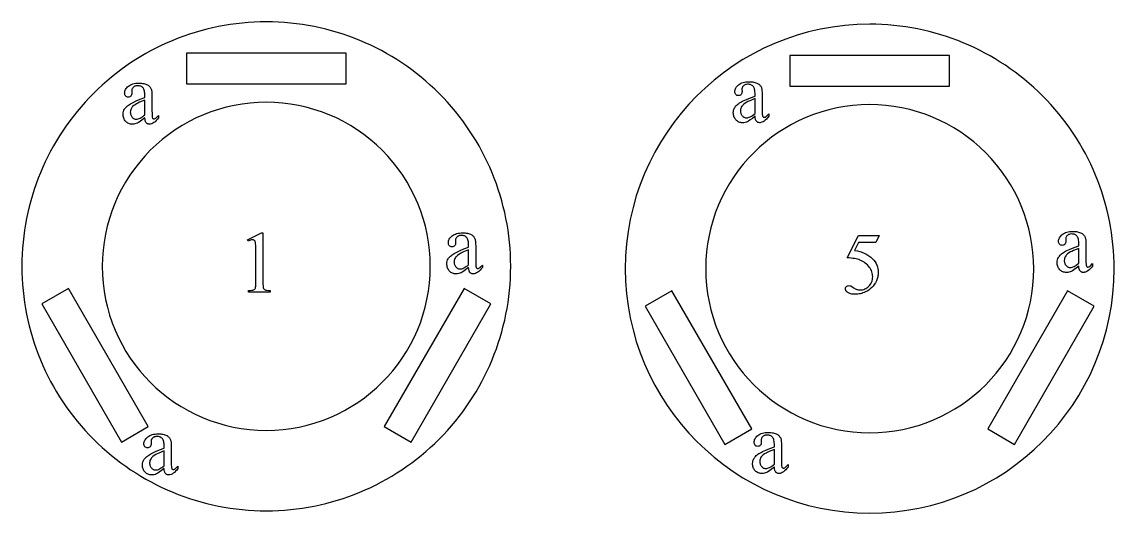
# Model space of a CAD drawing. Extents: x -27 to 581, y 232 to 579.
# Drawn here: x -24.4 to 84.3, y 306.4 to 355.3 of the extents above; entities that cross this region are included whole.
import ezdxf

# ---------------------------------------------------------------- set-up
doc = ezdxf.new("R2010")
doc.units = 0
doc.header["$MEASUREMENT"] = 0
doc.layers.get('0').update_dxf_attribs({"linetype": 'CONTINUOUS'})

msp = doc.modelspace()

# ---------------------------------------------------------------- linework, layer by layer
at = {"color": 3}
for points in [[(-7.980539, 349.115417), (7.891461, 349.115417), (7.891461, 352.187408), (-7.980539, 352.187408)], [(52.063507, 348.879883), (67.935509, 348.879883), (67.935509, 351.951874), (52.063507, 351.951874)], [(-11.789703, 315.026642), (-19.725704, 328.772186), (-22.386133, 327.236206), (-14.450133, 313.490631)], [(19.636625, 328.772186), (11.700626, 315.026642), (14.361056, 313.490631), (22.297056, 327.236206)], [(48.254345, 314.791107), (40.318344, 328.536652), (37.657913, 327.000671), (45.593914, 313.255096)], [(79.680672, 328.536652), (71.744675, 314.791107), (74.405106, 313.255096), (82.341103, 327.000671)]]:
    msp.add_lwpolyline(points, close=True, dxfattribs=at)
at = {"color": 18}
for points in [[(-12.119938, 345.749603), (-12.39153, 345.542511), (-12.607371, 345.384277), (-12.76746, 345.274902), (-12.871796, 345.214386), (-12.988344, 345.167908), (-13.10861, 345.134735), (-13.232593, 345.114807), (-13.360291, 345.108185), (-13.458953, 345.112488), (-13.553167, 345.125427), (-13.642936, 345.147003), (-13.728256, 345.177216), (-13.80913, 345.216034), (-13.885557, 345.263489), (-13.957537, 345.31958), (-14.02507, 345.384277), (-14.086298, 345.456055), (-14.139362, 345.533234), (-14.184263, 345.615875), (-14.221, 345.703949), (-14.249573, 345.797455), (-14.269981, 345.896423), (-14.282228, 346.000824), (-14.286309, 346.110657), (-14.278345, 346.248199), (-14.254451, 346.37616), (-14.214628, 346.494568), (-14.158875, 346.603394), (-14.11132, 346.675079), (-14.055734, 346.745697), (-13.992117, 346.815277), (-13.920468, 346.883759), (-13.84079, 346.951202), (-13.753079, 347.017578), (-13.657338, 347.082886), (-13.553566, 347.147125), (-13.436852, 347.212555), (-13.302282, 347.281464), (-12.979584, 347.429596), (-12.585468, 347.591553), (-12.119938, 347.767303), (-12.119938, 347.920227), (-12.122825, 348.059998), (-12.131486, 348.188354), (-12.145922, 348.305298), (-12.166132, 348.410828), (-12.192117, 348.504944), (-12.223876, 348.587646), (-12.261409, 348.658936), (-12.304716, 348.718811), (-12.353533, 348.769592), (-12.407593, 348.813599), (-12.466895, 348.85083), (-12.531442, 348.881287), (-12.601232, 348.904968), (-12.676265, 348.921906), (-12.756541, 348.932068), (-12.842061, 348.935455), (-12.968965, 348.926422), (-13.027239, 348.915131), (-13.082062, 348.899353), (-13.133433, 348.879028), (-13.181354, 348.854187), (-13.225822, 348.82486), (-13.26684, 348.791016), (-13.33746, 348.716156), (-13.365203, 348.676727), (-13.387902, 348.635986), (-13.405557, 348.593903), (-13.418168, 348.550476), (-13.425734, 348.505737), (-13.428256, 348.459686), (-13.419761, 348.213318), (-13.426, 348.121185), (-13.444716, 348.040222), (-13.475911, 347.970398), (-13.519584, 347.911743), (-13.573344, 347.865265), (-13.634805, 347.832092), (-13.703964, 347.812164), (-13.780823, 347.805542), (-13.855823, 347.812439), (-13.923655, 347.83313), (-13.984318, 347.867645), (-14.037813, 347.915985), (-14.081487, 347.976227), (-14.112681, 348.0466), (-14.131398, 348.127045), (-14.137637, 348.21756), (-14.131796, 348.307953), (-14.114274, 348.396515), (-14.085071, 348.483185), (-14.044186, 348.567993), (-13.991619, 348.65097), (-13.927371, 348.732086), (-13.851442, 348.81134), (-13.763831, 348.888733), (-13.665668, 348.960388), (-13.558079, 349.022522), (-13.441066, 349.075073), (-13.314628, 349.118103), (-13.178765, 349.15155), (-13.033478, 349.175446), (-12.878765, 349.189789), (-12.714628, 349.19455), (-12.587991, 349.191833), (-12.467195, 349.183685), (-12.352239, 349.170074), (-12.243123, 349.151031), (-12.139849, 349.126526), (-12.042416, 349.096588), (-11.950823, 349.061218), (-11.86507, 349.020386), (-11.804473, 348.985168), (-11.747991, 348.945251), (-11.695623, 348.900726), (-11.647371, 348.851563), (-11.603234, 348.797729), (-11.563211, 348.739258), (-11.527305, 348.676117), (-11.495513, 348.608368), (-11.477592, 348.556732), (-11.462062, 348.493134), (-11.438168, 348.330139), (-11.423831, 348.119324), (-11.419052, 347.860748), (-11.419052, 346.539703), (-11.413743, 346.091003), (-11.407105, 345.94751), (-11.397814, 345.85791), (-11.385468, 345.800446), (-11.369672, 345.753326), (-11.350424, 345.716553), (-11.327725, 345.690125), (-11.302371, 345.671539), (-11.275159, 345.658264), (-11.246088, 345.650299), (-11.215158, 345.647644), (-11.151442, 345.65509), (-11.096221, 345.677399), (-11.041265, 345.717468), (-10.965601, 345.782532), (-10.75215, 345.987488), (-10.75215, 345.749603), (-10.870424, 345.600281), (-10.987371, 345.470825), (-11.102991, 345.361328), (-11.217282, 345.271729), (-11.330247, 345.202026), (-11.441884, 345.152252), (-11.552195, 345.122375), (-11.606852, 345.114929), (-11.661177, 345.112427), (-11.759937, 345.12146), (-11.805336, 345.132751), (-11.848079, 345.148529), (-11.888167, 345.168854), (-11.925601, 345.193665), (-11.96038, 345.223022), (-11.992504, 345.256866), (-12.021442, 345.296143), (-12.046663, 345.341827), (-12.068168, 345.39386), (-12.085956, 345.452271), (-12.11038, 345.588196)], [(48.593491, 345.894012), (48.321899, 345.68692), (48.106056, 345.528687), (47.945969, 345.419312), (47.841633, 345.358765), (47.725082, 345.312317), (47.604816, 345.279144), (47.480835, 345.259216), (47.353138, 345.252594), (47.254475, 345.256897), (47.160259, 345.269836), (47.070492, 345.291412), (46.985172, 345.321625), (46.904297, 345.360443), (46.827869, 345.407898), (46.75589, 345.463989), (46.688358, 345.528687), (46.627129, 345.600433), (46.574066, 345.677643), (46.529167, 345.760254), (46.492428, 345.848328), (46.463856, 345.941864), (46.443447, 346.040833), (46.431202, 346.145203), (46.42712, 346.255066), (46.435085, 346.392578), (46.458977, 346.520538), (46.498802, 346.638947), (46.554554, 346.747803), (46.602108, 346.819489), (46.657696, 346.890106), (46.72131, 346.959656), (46.792961, 347.028168), (46.872639, 347.095581), (46.96035, 347.161957), (47.056091, 347.227264), (47.159863, 347.291534), (47.276577, 347.356964), (47.411144, 347.425873), (47.733845, 347.574005), (48.12796, 347.735962), (48.593491, 347.911713), (48.593491, 348.064636), (48.590603, 348.204407), (48.581944, 348.332764), (48.567505, 348.449707), (48.547295, 348.555237), (48.521313, 348.649353), (48.489552, 348.732056), (48.452019, 348.803345), (48.40871, 348.86322), (48.359894, 348.913971), (48.305836, 348.957977), (48.246532, 348.995209), (48.181988, 349.025696), (48.112198, 349.049377), (48.037163, 349.066315), (47.956886, 349.076447), (47.871368, 349.079834), (47.744465, 349.070801), (47.686192, 349.05954), (47.631367, 349.043732), (47.579994, 349.023438), (47.532074, 348.998596), (47.487606, 348.969269), (47.446587, 348.935425), (47.375969, 348.860535), (47.348225, 348.821136), (47.325527, 348.780365), (47.307873, 348.738281), (47.295261, 348.694885), (47.287693, 348.650146), (47.285172, 348.604095), (47.293667, 348.357727), (47.28743, 348.265594), (47.268711, 348.184631), (47.237518, 348.114807), (47.193844, 348.056122), (47.140083, 348.009674), (47.078625, 347.976471), (47.009464, 347.956573), (46.932606, 347.949921), (46.857605, 347.956848), (46.789772, 347.977539), (46.729111, 348.012054), (46.675613, 348.060364), (46.631943, 348.120636), (46.600746, 348.190979), (46.582031, 348.271423), (46.57579, 348.361969), (46.581631, 348.452362), (46.599155, 348.540894), (46.628357, 348.627594), (46.669243, 348.712402), (46.721809, 348.79538), (46.786057, 348.876465), (46.861984, 348.955719), (46.949596, 349.033112), (47.04776, 349.104797), (47.15535, 349.166931), (47.272362, 349.219482), (47.3988, 349.262512), (47.534664, 349.295959), (47.679951, 349.319855), (47.834663, 349.334167), (47.998802, 349.338959), (48.125439, 349.336243), (48.246235, 349.328064), (48.361191, 349.314453), (48.470306, 349.29541), (48.573578, 349.270935), (48.671013, 349.240997), (48.762604, 349.205627), (48.848358, 349.164795), (48.908955, 349.129547), (48.965439, 349.089661), (49.017803, 349.045135), (49.066055, 348.995941), (49.110195, 348.942108), (49.150215, 348.883636), (49.186123, 348.820526), (49.217915, 348.752747), (49.235836, 348.701111), (49.251366, 348.637543), (49.275261, 348.474548), (49.289597, 348.263733), (49.294376, 348.005157), (49.294376, 346.684082), (49.299686, 346.235413), (49.306324, 346.091919), (49.315613, 346.002319), (49.327961, 345.944855), (49.343758, 345.897705), (49.363003, 345.860962), (49.385704, 345.834534), (49.411057, 345.815948), (49.438271, 345.802673), (49.467339, 345.794708), (49.498268, 345.792053), (49.561985, 345.7995), (49.617207, 345.821777), (49.672165, 345.861877), (49.747826, 345.92691), (49.961277, 346.131866), (49.961277, 345.894012), (49.843002, 345.744659), (49.726055, 345.615234), (49.610439, 345.505737), (49.496147, 345.416138), (49.383183, 345.346436), (49.271545, 345.296661), (49.161236, 345.266785), (49.106575, 345.259338), (49.05225, 345.256836), (48.953491, 345.265869), (48.908092, 345.277161), (48.865349, 345.292938), (48.82526, 345.313263), (48.787827, 345.338074), (48.753048, 345.367401), (48.720924, 345.401245), (48.691986, 345.440552), (48.666763, 345.486206), (48.64526, 345.538239), (48.627472, 345.596649), (48.603046, 345.732574)], [(-12.119938, 346.025696), (-12.119938, 347.508179), (-12.647725, 347.290497), (-12.826398, 347.209503), (-12.948256, 347.147125), (-13.104096, 347.052612), (-13.236044, 346.955963), (-13.344097, 346.857208), (-13.389163, 346.807037), (-13.428256, 346.756317), (-13.491442, 346.651978), (-13.536574, 346.542877), (-13.563654, 346.428986), (-13.57268, 346.310303), (-13.569827, 346.235474), (-13.561265, 346.163879), (-13.546995, 346.095581), (-13.527018, 346.030487), (-13.501331, 345.968658), (-13.469937, 345.910095), (-13.432836, 345.854767), (-13.390026, 345.802704), (-13.343499, 345.755402), (-13.295247, 345.714417), (-13.24527, 345.679749), (-13.193566, 345.651367), (-13.140137, 345.629303), (-13.084982, 345.613525), (-13.028101, 345.604095), (-12.969495, 345.600922), (-12.885601, 345.607574), (-12.795336, 345.627472), (-12.698699, 345.660675), (-12.59569, 345.707123), (-12.486309, 345.766846), (-12.370557, 345.839874), (-12.248433, 345.926147)], [(48.593491, 346.170105), (48.593491, 347.652588), (48.065704, 347.434875), (47.887032, 347.353912), (47.765171, 347.291534), (47.609333, 347.197021), (47.477383, 347.100372), (47.369331, 347.001617), (47.324265, 346.951447), (47.285172, 346.900726), (47.221985, 346.796387), (47.176853, 346.687286), (47.149773, 346.573395), (47.140747, 346.454712), (47.1436, 346.379883), (47.152164, 346.308289), (47.166431, 346.23996), (47.186413, 346.174896), (47.212097, 346.113068), (47.243492, 346.054504), (47.280594, 345.999176), (47.323402, 345.947083), (47.36993, 345.899811), (47.418182, 345.858826), (47.468159, 345.824158), (47.519863, 345.795776), (47.573292, 345.773712), (47.628445, 345.757935), (47.685326, 345.748474), (47.743935, 345.745331), (47.827827, 345.751953), (47.918091, 345.771881), (48.014729, 345.805054), (48.117737, 345.851532), (48.227119, 345.911255), (48.342873, 345.984253), (48.464996, 346.070557)], [(-1.920438, 333.607635), (-0.518668, 334.291534), (-0.378491, 334.291534), (-0.378491, 329.427795), (-0.375969, 329.208496), (-0.368403, 329.034882), (-0.355792, 328.906921), (-0.338137, 328.824615), (-0.312518, 328.768616), (-0.276013, 328.719482), (-0.228624, 328.677277), (-0.170349, 328.641968), (-0.090172, 328.613556), (0.022925, 328.592041), (0.168943, 328.577454), (0.347881, 328.569763), (0.347881, 328.412598), (-1.818491, 328.412598), (-1.818491, 328.569763), (-1.63265, 328.577332), (-1.482916, 328.591522), (-1.369287, 328.612366), (-1.291765, 328.639832), (-1.23681, 328.673279), (-1.19088, 328.712036), (-1.153978, 328.756134), (-1.126102, 328.805511), (-1.105659, 328.883423), (-1.091057, 329.013123), (-1.082296, 329.19458), (-1.079376, 329.427795), (-1.079376, 332.53717), (-1.082031, 332.823364), (-1.089996, 333.053284), (-1.10327, 333.226929), (-1.121854, 333.344269), (-1.139774, 333.407715), (-1.163801, 333.462158), (-1.193934, 333.507538), (-1.230173, 333.543915), (-1.271456, 333.571777), (-1.316721, 333.591705), (-1.365969, 333.603638), (-1.419199, 333.607635), (-1.505482, 333.599396), (-1.607164, 333.574707), (-1.724243, 333.533569), (-1.856721, 333.475952)], [(20.093374, 330.856293), (19.821781, 330.649231), (19.605942, 330.490997), (19.445852, 330.381592), (19.341516, 330.321075), (19.224968, 330.274628), (19.104702, 330.241425), (18.980721, 330.221527), (18.85302, 330.214874), (18.754358, 330.219208), (18.660145, 330.232147), (18.570377, 330.253723), (18.485056, 330.283905), (18.404182, 330.322754), (18.327755, 330.370178), (18.255775, 330.42627), (18.188242, 330.490997), (18.127014, 330.562744), (18.07395, 330.639923), (18.029049, 330.722565), (17.992313, 330.810638), (17.963739, 330.904144), (17.943331, 331.003113), (17.931086, 331.107513), (17.927002, 331.217346), (17.934967, 331.354889), (17.95886, 331.482849), (17.998684, 331.601257), (18.054436, 331.710114), (18.101992, 331.781799), (18.157578, 331.852417), (18.221195, 331.921967), (18.292843, 331.990448), (18.372522, 332.057892), (18.460234, 332.124268), (18.555975, 332.189575), (18.659746, 332.253815), (18.776461, 332.319275), (18.91103, 332.388153), (19.233728, 332.536316), (19.627844, 332.698242), (20.093374, 332.873993), (20.093374, 333.026917), (20.090487, 333.166687), (20.081825, 333.295044), (20.06739, 333.412018), (20.04718, 333.517548), (20.021194, 333.611664), (19.989437, 333.694336), (19.951902, 333.765625), (19.908596, 333.8255), (19.859779, 333.876282), (19.805719, 333.920288), (19.746416, 333.95752), (19.68187, 333.987976), (19.61208, 334.011658), (19.537046, 334.028595), (19.45677, 334.038757), (19.37125, 334.042145), (19.244349, 334.033112), (19.186073, 334.02182), (19.13125, 334.006042), (19.07988, 333.985718), (19.03196, 333.960907), (18.98749, 333.93158), (18.946472, 333.897705), (18.875853, 333.822845), (18.848108, 333.783417), (18.825411, 333.742676), (18.807755, 333.700592), (18.795145, 333.657196), (18.787579, 333.612457), (18.785055, 333.566376), (18.793552, 333.320007), (18.787313, 333.227905), (18.768597, 333.146912), (18.737402, 333.077087), (18.693729, 333.018433), (18.639967, 332.971954), (18.578506, 332.938782), (18.509348, 332.918854), (18.432489, 332.912231), (18.357491, 332.919128), (18.289658, 332.939819), (18.228994, 332.974365), (18.175499, 333.022675), (18.131826, 333.082947), (18.100632, 333.15329), (18.081915, 333.233734), (18.075676, 333.32428), (18.081516, 333.414673), (18.099039, 333.503204), (18.128242, 333.589874), (18.169127, 333.674713), (18.221693, 333.75766), (18.28594, 333.838776), (18.36187, 333.91803), (18.44948, 333.995422), (18.547644, 334.067108), (18.655233, 334.129211), (18.772245, 334.181793), (18.898684, 334.224792), (19.034548, 334.25824), (19.179834, 334.282135), (19.334547, 334.296478), (19.498684, 334.30127), (19.625322, 334.298523), (19.746119, 334.290375), (19.861074, 334.276764), (19.970188, 334.257721), (20.073463, 334.233215), (20.170897, 334.203278), (20.262489, 334.167908), (20.348242, 334.127106), (20.408838, 334.091858), (20.465321, 334.051971), (20.517689, 334.007416), (20.565941, 333.958252), (20.610079, 333.904419), (20.650101, 333.845947), (20.686007, 333.782837), (20.7178, 333.715057), (20.73572, 333.663422), (20.751251, 333.599854), (20.775145, 333.436829), (20.78948, 333.226044), (20.79426, 332.967438), (20.79426, 331.646393), (20.79957, 331.197723), (20.806206, 331.05423), (20.815498, 330.9646), (20.827843, 330.907135), (20.843639, 330.860016), (20.862888, 330.823242), (20.885588, 330.796814), (20.91094, 330.778259), (20.938154, 330.764954), (20.967224, 330.757019), (20.998154, 330.754333), (21.061871, 330.76178), (21.117092, 330.784088), (21.172047, 330.824158), (21.247711, 330.889221), (21.461163, 331.094177), (21.461163, 330.856293), (21.342888, 330.70697), (21.225941, 330.577545), (21.110321, 330.468018), (20.996029, 330.378418), (20.883064, 330.308716), (20.771427, 330.258972), (20.661118, 330.229095), (20.606461, 330.221619), (20.552135, 330.219116), (20.453375, 330.228149), (20.407976, 330.239441), (20.365232, 330.255249), (20.325144, 330.275543), (20.28771, 330.300354), (20.252932, 330.329712), (20.220808, 330.363556), (20.19187, 330.402832), (20.166649, 330.448517), (20.145145, 330.500549), (20.127357, 330.55896), (20.102932, 330.694885)], [(60.937767, 334.047485), (60.606441, 333.325378), (58.873344, 333.325378), (58.495289, 332.552277), (58.769405, 332.50296), (59.028919, 332.437836), (59.153198, 332.399353), (59.27383, 332.356934), (59.390812, 332.310547), (59.504139, 332.260254), (59.613819, 332.205963), (59.719849, 332.147736), (59.822227, 332.085571), (59.920956, 332.01944), (60.016033, 331.949371), (60.10746, 331.875336), (60.195236, 331.797363), (60.279362, 331.715454), (60.411774, 331.567841), (60.526527, 331.413879), (60.623631, 331.25351), (60.703079, 331.086792), (60.76487, 330.913696), (60.809006, 330.734222), (60.835491, 330.54837), (60.844318, 330.356171), (60.841431, 330.243591), (60.832767, 330.133148), (60.818333, 330.024841), (60.798122, 329.91864), (60.772137, 329.814575), (60.740379, 329.712616), (60.702847, 329.612793), (60.659538, 329.515106), (60.561176, 329.328979), (60.450867, 329.157227), (60.328609, 328.999786), (60.194405, 328.856689), (60.050247, 328.727417), (59.898121, 328.611389), (59.738033, 328.508636), (59.569981, 328.419189), (59.44746, 328.36441), (59.324139, 328.316956), (59.200024, 328.276794), (59.075111, 328.243958), (58.949406, 328.218384), (58.822903, 328.200134), (58.695599, 328.189209), (58.567501, 328.185547), (58.44236, 328.188293), (58.326042, 328.196564), (58.218552, 328.210327), (58.119892, 328.229614), (58.030056, 328.254395), (57.949051, 328.284698), (57.876873, 328.320496), (57.813519, 328.361816), (57.758266, 328.406464), (57.710381, 328.452209), (57.669857, 328.499115), (57.636707, 328.54715), (57.61092, 328.596283), (57.592503, 328.646545), (57.581451, 328.697968), (57.577766, 328.750488), (57.583874, 328.808228), (57.602192, 328.862549), (57.632725, 328.913391), (57.675468, 328.960754), (57.727501, 329.000732), (57.785908, 329.029266), (57.850689, 329.046387), (57.921841, 329.052094), (58.025379, 329.04361), (58.071972, 329.03299), (58.115112, 329.018127), (58.22715, 328.957581), (58.397591, 328.843964), (58.477371, 328.792175), (58.557415, 328.747314), (58.637722, 328.709351), (58.7183, 328.678284), (58.799141, 328.654114), (58.880245, 328.636871), (58.961617, 328.626526), (59.043255, 328.623077), (59.165611, 328.628937), (59.284184, 328.646545), (59.398975, 328.675934), (59.509979, 328.717041), (59.617203, 328.769897), (59.720646, 328.834534), (59.820301, 328.910889), (59.916176, 328.998993), (60.004284, 329.09552), (60.080643, 329.197174), (60.145256, 329.303955), (60.198124, 329.415802), (60.239239, 329.532776), (60.268608, 329.654877), (60.286232, 329.782074), (60.292103, 329.914398), (60.286861, 330.043915), (60.27113, 330.171265), (60.244915, 330.296387), (60.20821, 330.419342), (60.161018, 330.5401), (60.103344, 330.658691), (60.035179, 330.775085), (59.956528, 330.889252), (59.868652, 330.999146), (59.772812, 331.10257), (59.669006, 331.199585), (59.557236, 331.290161), (59.437504, 331.374268), (59.309803, 331.451965), (59.174141, 331.523193), (59.03051, 331.588013), (58.909515, 331.633301), (58.778034, 331.673523), (58.636063, 331.708679), (58.483608, 331.738831), (58.320667, 331.763916), (58.147236, 331.783936), (57.963322, 331.79895), (57.768917, 331.808899), (58.873344, 334.047485)], [(80.806801, 331.000702), (80.53521, 330.79361), (80.319366, 330.635376), (80.159279, 330.526001), (80.054947, 330.465485), (79.938393, 330.419006), (79.81813, 330.385834), (79.694145, 330.365906), (79.566452, 330.359283), (79.467789, 330.363586), (79.373573, 330.376526), (79.283806, 330.398102), (79.198486, 330.428314), (79.117607, 330.467133), (79.041183, 330.514587), (78.9692, 330.570679), (78.901672, 330.635376), (78.840439, 330.707153), (78.787376, 330.784332), (78.742477, 330.866943), (78.705742, 330.955017), (78.67717, 331.048553), (78.656761, 331.147522), (78.644516, 331.251923), (78.640434, 331.361755), (78.648399, 331.499268), (78.672287, 331.627258), (78.712112, 331.745667), (78.767868, 331.854492), (78.815422, 331.926178), (78.87101, 331.996796), (78.934624, 332.066345), (79.006271, 332.134857), (79.085953, 332.202301), (79.17366, 332.268677), (79.269402, 332.333984), (79.373177, 332.398224), (79.489891, 332.463654), (79.624458, 332.532562), (79.947159, 332.680695), (80.34127, 332.842651), (80.806801, 333.018402), (80.806801, 333.171326), (80.803917, 333.311096), (80.795258, 333.439453), (80.780815, 333.556396), (80.760605, 333.661926), (80.734627, 333.756042), (80.702866, 333.838745), (80.665329, 333.910034), (80.622025, 333.96991), (80.573204, 334.020691), (80.51915, 334.064697), (80.459846, 334.101929), (80.395302, 334.132385), (80.325508, 334.156067), (80.250473, 334.173004), (80.170197, 334.183167), (80.084679, 334.186523), (79.957779, 334.177521), (79.899498, 334.166229), (79.844681, 334.150421), (79.793304, 334.130127), (79.745384, 334.105286), (79.70092, 334.075958), (79.659897, 334.042114), (79.589279, 333.967255), (79.561539, 333.927826), (79.538841, 333.887085), (79.521187, 333.845001), (79.508575, 333.801575), (79.501007, 333.756836), (79.498482, 333.710785), (79.506981, 333.464417), (79.50074, 333.372284), (79.482025, 333.291321), (79.450829, 333.221497), (79.407158, 333.162811), (79.353394, 333.116364), (79.291939, 333.083191), (79.222778, 333.063263), (79.14592, 333.056641), (79.070915, 333.063538), (79.003082, 333.084229), (78.942421, 333.118744), (78.888924, 333.167053), (78.845253, 333.227325), (78.814056, 333.297699), (78.795341, 333.378143), (78.789101, 333.468658), (78.794945, 333.559052), (78.812469, 333.647614), (78.841667, 333.734283), (78.882553, 333.819092), (78.93512, 333.902069), (78.999367, 333.983185), (79.075294, 334.062439), (79.16291, 334.139801), (79.26107, 334.211487), (79.36866, 334.273621), (79.485672, 334.326172), (79.612114, 334.369202), (79.747978, 334.402649), (79.893265, 334.426544), (80.047974, 334.440887), (80.212112, 334.445648), (80.338753, 334.442932), (80.459549, 334.434753), (80.574501, 334.421173), (80.683617, 334.4021), (80.786888, 334.377625), (80.884323, 334.347687), (80.975914, 334.312317), (81.061668, 334.271484), (81.122269, 334.236267), (81.178749, 334.19635), (81.231117, 334.151825), (81.279366, 334.102661), (81.323509, 334.048828), (81.363525, 333.990356), (81.399437, 333.927216), (81.431229, 333.859467), (81.44915, 333.807831), (81.464676, 333.744232), (81.488571, 333.581238), (81.502907, 333.370422), (81.50769, 333.111847), (81.50769, 331.790771), (81.513, 331.342102), (81.519638, 331.198608), (81.528923, 331.109009), (81.541275, 331.051544), (81.557068, 331.004425), (81.576317, 330.967651), (81.599014, 330.941223), (81.624367, 330.922638), (81.651581, 330.909363), (81.680649, 330.901398), (81.711578, 330.898743), (81.775299, 330.906189), (81.830521, 330.928467), (81.885475, 330.968567), (81.961136, 331.03363), (82.174591, 331.238586), (82.174591, 331.000702), (82.056313, 330.851379), (81.939369, 330.721924), (81.823753, 330.612427), (81.709457, 330.522827), (81.596497, 330.453125), (81.484856, 330.403351), (81.374542, 330.373474), (81.319885, 330.366028), (81.265564, 330.363525), (81.166801, 330.372559), (81.121407, 330.38385), (81.078659, 330.399628), (81.038574, 330.419952), (81.001137, 330.444763), (80.966362, 330.474121), (80.934235, 330.507965), (80.905296, 330.547241), (80.880074, 330.592896), (80.858574, 330.644958), (80.840782, 330.703369), (80.81636, 330.839294)], [(20.093374, 331.132416), (20.093374, 332.614868), (19.565586, 332.397186), (19.386915, 332.316223), (19.265057, 332.253815), (19.109215, 332.159302), (18.977268, 332.062683), (18.869215, 331.963898), (18.824148, 331.913727), (18.785055, 331.863037), (18.72187, 331.758698), (18.676737, 331.649567), (18.649658, 331.535675), (18.640631, 331.416992), (18.643486, 331.342163), (18.652046, 331.270599), (18.666317, 331.202271), (18.686295, 331.137177), (18.711981, 331.075348), (18.743374, 331.016785), (18.780476, 330.961456), (18.823286, 330.909393), (18.869812, 330.862122), (18.918064, 330.821106), (18.968042, 330.786438), (19.019747, 330.758057), (19.073175, 330.735992), (19.12833, 330.720245), (19.185211, 330.710785), (19.243816, 330.707642), (19.327711, 330.714264), (19.417976, 330.734192), (19.514614, 330.767365), (19.617622, 330.813812), (19.727003, 330.873566), (19.842754, 330.946564), (19.964878, 331.032837)], [(80.806801, 331.276794), (80.806801, 332.759277), (80.279015, 332.541565), (80.100342, 332.460602), (79.978485, 332.398224), (79.822647, 332.303711), (79.690697, 332.207062), (79.582642, 332.108307), (79.537575, 332.058136), (79.498482, 332.007416), (79.435295, 331.903076), (79.390167, 331.793976), (79.363083, 331.680084), (79.354057, 331.561401), (79.356911, 331.486572), (79.365479, 331.414978), (79.379745, 331.346649), (79.399719, 331.281586), (79.425407, 331.219757), (79.456802, 331.161194), (79.493904, 331.105865), (79.536713, 331.053802), (79.583244, 331.0065), (79.631493, 330.965515), (79.681473, 330.930847), (79.733177, 330.902466), (79.786606, 330.880402), (79.841759, 330.864624), (79.898636, 330.855164), (79.957245, 330.85202), (80.041138, 330.858673), (80.131401, 330.878571), (80.228043, 330.911743), (80.331047, 330.958221), (80.44043, 331.017944), (80.556183, 331.090973), (80.678307, 331.177246)], [(-10.199851, 310.857208), (-10.471444, 310.650146), (-10.687284, 310.491913), (-10.847373, 310.382507), (-10.95171, 310.321991), (-11.068258, 310.275543), (-11.188523, 310.24234), (-11.312506, 310.222443), (-11.440205, 310.21579), (-11.538866, 310.220123), (-11.633081, 310.233063), (-11.722849, 310.254639), (-11.808169, 310.284821), (-11.889044, 310.323669), (-11.96547, 310.371094), (-12.037451, 310.427185), (-12.104983, 310.491913), (-12.166211, 310.56366), (-12.219275, 310.640839), (-12.264176, 310.72348), (-12.300913, 310.811554), (-12.329486, 310.90506), (-12.349895, 311.004028), (-12.362141, 311.108429), (-12.366222, 311.218262), (-12.358258, 311.355804), (-12.334364, 311.483765), (-12.294541, 311.602173), (-12.238789, 311.711029), (-12.191234, 311.782715), (-12.135648, 311.853333), (-12.07203, 311.922882), (-12.000381, 311.991394), (-11.920703, 312.058807), (-11.832993, 312.125183), (-11.737251, 312.190491), (-11.633479, 312.25473), (-11.516765, 312.32019), (-11.382196, 312.389069), (-11.059497, 312.537231), (-10.665381, 312.699158), (-10.199851, 312.874908), (-10.199851, 313.027832), (-10.202738, 313.167603), (-10.211399, 313.295959), (-10.225836, 313.412933), (-10.246045, 313.518463), (-10.27203, 313.612579), (-10.303789, 313.695251), (-10.341322, 313.766541), (-10.384629, 313.826416), (-10.433446, 313.877197), (-10.487506, 313.921204), (-10.546809, 313.958435), (-10.611356, 313.988892), (-10.681145, 314.012604), (-10.756178, 314.02951), (-10.836454, 314.039673), (-10.921975, 314.04306), (-11.048878, 314.034027), (-11.107152, 314.022766), (-11.161975, 314.006958), (-11.213346, 313.986633), (-11.261267, 313.961823), (-11.305736, 313.932495), (-11.346753, 313.898621), (-11.417373, 313.823761), (-11.445116, 313.784332), (-11.467815, 313.743591), (-11.485471, 313.701508), (-11.498081, 313.658112), (-11.505648, 313.613373), (-11.508169, 313.567322), (-11.499674, 313.320923), (-11.505913, 313.228821), (-11.52463, 313.147827), (-11.555824, 313.078003), (-11.599497, 313.019348), (-11.653258, 312.97287), (-11.714718, 312.939697), (-11.783877, 312.9198), (-11.860736, 312.913147), (-11.935736, 312.920044), (-12.003568, 312.940765), (-12.064232, 312.975281), (-12.117727, 313.02359), (-12.1614, 313.083862), (-12.192595, 313.154205), (-12.211311, 313.23465), (-12.21755, 313.325195), (-12.211709, 313.415588), (-12.194187, 313.50412), (-12.164984, 313.59079), (-12.124099, 313.675629), (-12.071532, 313.758606), (-12.007284, 313.839691), (-11.931355, 313.918945), (-11.843744, 313.996338), (-11.745581, 314.068024), (-11.637993, 314.130127), (-11.520979, 314.182709), (-11.394541, 314.225708), (-11.258678, 314.259155), (-11.113391, 314.283051), (-10.958678, 314.297394), (-10.794541, 314.302185), (-10.667904, 314.299438), (-10.547108, 314.29129), (-10.432152, 314.277679), (-10.323037, 314.258636), (-10.219763, 314.234131), (-10.122329, 314.204224), (-10.030736, 314.168823), (-9.944983, 314.128021), (-9.884386, 314.092773), (-9.827904, 314.052887), (-9.775537, 314.008362), (-9.727284, 313.959167), (-9.683147, 313.905334), (-9.643126, 313.846863), (-9.607218, 313.783752), (-9.575426, 313.715973), (-9.557506, 313.664337), (-9.541975, 313.600769), (-9.518081, 313.437744), (-9.503745, 313.226959), (-9.498966, 312.968384), (-9.498966, 311.647308), (-9.493656, 311.198639), (-9.487019, 311.055145), (-9.477727, 310.965546), (-9.465382, 310.908051), (-9.449585, 310.860931), (-9.430338, 310.824158), (-9.407639, 310.797729), (-9.382284, 310.779175), (-9.355072, 310.7659), (-9.326001, 310.757935), (-9.295073, 310.75528), (-9.231356, 310.762695), (-9.176134, 310.785004), (-9.121179, 310.825104), (-9.045515, 310.890137), (-8.832064, 311.095093), (-8.832064, 310.857208), (-8.950337, 310.707886), (-9.067285, 310.578461), (-9.182904, 310.468933), (-9.297196, 310.379333), (-9.410161, 310.309631), (-9.521798, 310.259888), (-9.632108, 310.230011), (-9.686765, 310.222534), (-9.74109, 310.220032), (-9.83985, 310.229065), (-9.885249, 310.240356), (-9.927993, 310.256165), (-9.968081, 310.276459), (-10.005514, 310.30127), (-10.040294, 310.330627), (-10.072417, 310.364471), (-10.101356, 310.403748), (-10.126576, 310.449432), (-10.148081, 310.501465), (-10.165869, 310.559875), (-10.190293, 310.695801)], [(50.513577, 311.001617), (50.241985, 310.794556), (50.026142, 310.636292), (49.866055, 310.526917), (49.761719, 310.4664), (49.645168, 310.419922), (49.524906, 310.386749), (49.400921, 310.366821), (49.273224, 310.360199), (49.174561, 310.364502), (49.080349, 310.377441), (48.990578, 310.399017), (48.905258, 310.42923), (48.824387, 310.468048), (48.747959, 310.515503), (48.675976, 310.571594), (48.608444, 310.636292), (48.547218, 310.708069), (48.494152, 310.785248), (48.449253, 310.867859), (48.412514, 310.955963), (48.383942, 311.049469), (48.363533, 311.148438), (48.351288, 311.252838), (48.347206, 311.362671), (48.355171, 311.500183), (48.379063, 311.628174), (48.418888, 311.746582), (48.47464, 311.855408), (48.522194, 311.927094), (48.577782, 311.997711), (48.641399, 312.067291), (48.713047, 312.135773), (48.792725, 312.203217), (48.880436, 312.269592), (48.976177, 312.3349), (49.079948, 312.399139), (49.196663, 312.4646), (49.331234, 312.533478), (49.653931, 312.68161), (50.048046, 312.843567), (50.513577, 313.019318), (50.513577, 313.172241), (50.510689, 313.312012), (50.502029, 313.440369), (50.487595, 313.557312), (50.467384, 313.662842), (50.441399, 313.756958), (50.409637, 313.839661), (50.372105, 313.91095), (50.3288, 313.970825), (50.279984, 314.021606), (50.225922, 314.065613), (50.166618, 314.102844), (50.102074, 314.133301), (50.032284, 314.156982), (49.957249, 314.17392), (49.876972, 314.184082), (49.791454, 314.187439), (49.664551, 314.178436), (49.606277, 314.167145), (49.551453, 314.151367), (49.50008, 314.131042), (49.45216, 314.106201), (49.407692, 314.076874), (49.366676, 314.04303), (49.296055, 313.96817), (49.268311, 313.928741), (49.245613, 313.888), (49.227959, 313.845917), (49.215347, 313.80249), (49.207779, 313.757751), (49.205257, 313.7117), (49.213753, 313.465332), (49.207516, 313.373199), (49.188797, 313.292236), (49.157604, 313.222412), (49.11393, 313.163757), (49.060169, 313.117279), (48.998711, 313.084106), (48.92955, 313.064178), (48.852692, 313.057556), (48.777691, 313.064453), (48.709862, 313.085144), (48.649197, 313.119659), (48.595699, 313.167999), (48.552029, 313.228271), (48.520832, 313.298615), (48.502117, 313.379059), (48.495876, 313.469574), (48.50172, 313.559998), (48.519241, 313.648529), (48.548443, 313.735199), (48.589329, 313.820007), (48.641895, 313.902985), (48.706142, 313.9841), (48.782074, 314.063354), (48.869682, 314.140747), (48.967846, 314.212402), (49.075436, 314.274536), (49.192448, 314.327087), (49.318886, 314.370117), (49.45475, 314.403564), (49.600037, 314.42746), (49.754749, 314.441803), (49.918888, 314.446564), (50.045525, 314.443848), (50.166321, 314.435669), (50.281277, 314.422089), (50.390392, 314.403015), (50.493668, 314.37854), (50.591099, 314.348602), (50.682693, 314.313232), (50.768444, 314.2724), (50.829041, 314.237183), (50.885525, 314.197266), (50.937893, 314.15274), (50.986145, 314.103577), (51.030281, 314.049744), (51.070301, 313.991272), (51.106209, 313.928162), (51.138, 313.860382), (51.155922, 313.808746), (51.171452, 313.745148), (51.195347, 313.582153), (51.209682, 313.371338), (51.214462, 313.112762), (51.214462, 311.791687), (51.219772, 311.343018), (51.22641, 311.199524), (51.235703, 311.109924), (51.248047, 311.05246), (51.263844, 311.005341), (51.283089, 310.968567), (51.30579, 310.942139), (51.331142, 310.923553), (51.358356, 310.910278), (51.387428, 310.902313), (51.418358, 310.899658), (51.482071, 310.907104), (51.537292, 310.929413), (51.592251, 310.969482), (51.667915, 311.034546), (51.881367, 311.239502), (51.881367, 311.001617), (51.763092, 310.852295), (51.646145, 310.722839), (51.530525, 310.613342), (51.416233, 310.523743), (51.303268, 310.454041), (51.191631, 310.404266), (51.081322, 310.37439), (51.026665, 310.366943), (50.97234, 310.364441), (50.873577, 310.373474), (50.828178, 310.384766), (50.785435, 310.400543), (50.745346, 310.420868), (50.707912, 310.445679), (50.673134, 310.475037), (50.64101, 310.508881), (50.612072, 310.548157), (50.586853, 310.593811), (50.565346, 310.645874), (50.547558, 310.704285), (50.523136, 310.84021)], [(-10.199851, 311.133331), (-10.199851, 312.615784), (-10.727638, 312.398102), (-10.906311, 312.317139), (-11.02817, 312.25473), (-11.184011, 312.160217), (-11.315957, 312.063599), (-11.42401, 311.964844), (-11.469076, 311.914642), (-11.508169, 311.863953), (-11.571355, 311.759613), (-11.616488, 311.650482), (-11.643568, 311.536591), (-11.652595, 311.417908), (-11.64974, 311.343079), (-11.641178, 311.271515), (-11.626908, 311.203186), (-11.606931, 311.138092), (-11.581244, 311.076294), (-11.54985, 311.0177), (-11.512749, 310.962372), (-11.469939, 310.910309), (-11.423413, 310.863037), (-11.37516, 310.822021), (-11.325183, 310.787354), (-11.273479, 310.758972), (-11.22005, 310.736908), (-11.164895, 310.721161), (-11.108015, 310.7117), (-11.049408, 310.708557), (-10.965514, 310.715179), (-10.875249, 310.735107), (-10.778612, 310.76828), (-10.675603, 310.814728), (-10.566222, 310.874481), (-10.45047, 310.947479), (-10.328346, 311.033752)], [(50.513577, 311.27771), (50.513577, 312.760193), (49.98579, 312.542511), (49.807117, 312.461517), (49.685257, 312.399139), (49.529419, 312.304626), (49.397472, 312.207977), (49.289417, 312.109222), (49.24435, 312.059052), (49.205257, 312.008331), (49.142075, 311.903992), (49.096939, 311.794891), (49.069859, 311.681), (49.060833, 311.562317), (49.063686, 311.487488), (49.07225, 311.415894), (49.086521, 311.347595), (49.106499, 311.282501), (49.132183, 311.220673), (49.163578, 311.162109), (49.20068, 311.106781), (49.243488, 311.054718), (49.290016, 311.007416), (49.338268, 310.966431), (49.388245, 310.931763), (49.439949, 310.903381), (49.493378, 310.881317), (49.548534, 310.86554), (49.605415, 310.856079), (49.664021, 310.852936), (49.747913, 310.859589), (49.838181, 310.879486), (49.934814, 310.912689), (50.037827, 310.959137), (50.147205, 311.01886), (50.262959, 311.091888), (50.385082, 311.178162)]]:
    msp.add_lwpolyline(points, close=True, dxfattribs=at)
at = {"color": 1}
for centre, start, end in [((-0.044539, 330.971436), 90.000003, 180.000005), ((-0.044539, 330.971436), 0, 90.000003), ((59.999508, 330.73587), 90.000003, 179.999991), ((59.999508, 330.73587), 0, 90.000003), ((-0.044539, 330.971436), 179.999991, 270.000001), ((-0.044539, 330.971436), 270.000001, 360.00001), ((59.999508, 330.73587), 180.000005, 270.000001), ((59.999508, 330.73587), 270.000001, 360)]:
    msp.add_arc(centre, 24.32, start, end, dxfattribs=at)
at = {"color": 5}
for centre, start, end in [((-0.044539, 330.971436), 90.000003, 180.000005), ((-0.044539, 330.971436), 0, 90.000003), ((59.999508, 330.73587), 90.000003, 179.999991), ((59.999508, 330.73587), 0, 90.000003), ((-0.044539, 330.971436), 180.000005, 270.000001), ((-0.044539, 330.971436), 270.000001, 360), ((59.999508, 330.73587), 180.000005, 270.000001), ((59.999508, 330.73587), 270.000001, 360)]:
    msp.add_arc(centre, 16.32, start, end, dxfattribs=at)

doc.saveas('drawing.dxf')
